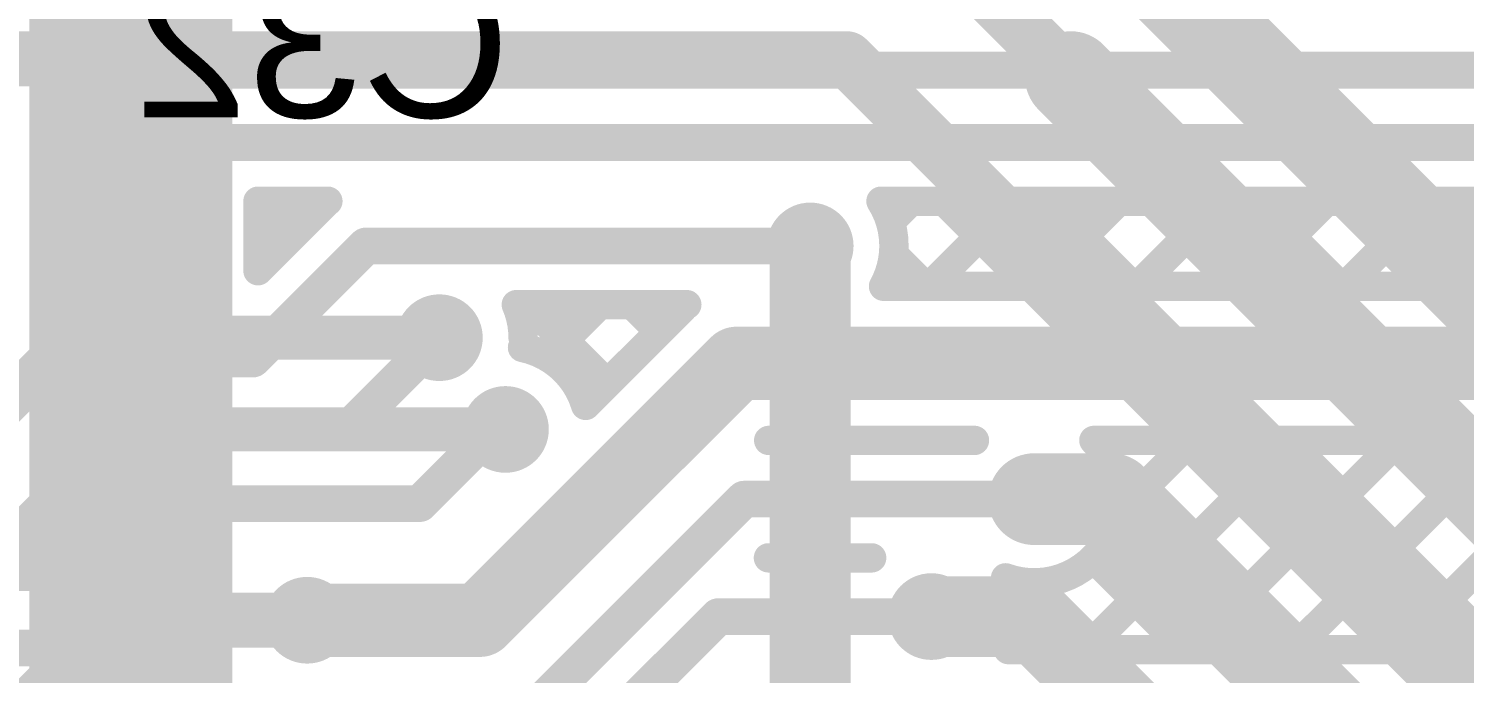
# Model space of a CAD drawing. Header units: millimetres. Extents: x 0 to 214, y 0 to 214.
# Drawn here: x 3.2532 to 3.6441, y 2.8385 to 3.0142 of the extents above; entities that cross this region are included whole.
import ezdxf

# ---------------------------------------------------------------- set-up
doc = ezdxf.new("R2010")
doc.units = ezdxf.units.MM
doc.header["$MEASUREMENT"] = 0
for name, color, linetype in [('BottomLayer', 5, 'Continuous'), ('BottomOverlay', 54, 'Continuous'), ('BottomSolder', 6, 'Continuous'), ('TopLayer', 1, 'Continuous'), ('TopPaste', 8, 'Continuous'), ('TopSolder', 216, 'Continuous'), ('ViaHoleLayer', 16, 'Continuous')]:
    doc.layers.add(name, color=color, linetype=linetype)
doc.styles.add('Arial', font='', dxfattribs={"height": 0.2})
doc.styles.get('Arial').set_extended_font_data('Arial')

# ---------------------------------------------------------------- blocks, each defined once
blk = doc.blocks.new('LQFP_100_10')
at = {"layer": 'TopLayer'}
for points in [[(0.2815, 0.08465), (0.32874, 0.08465), (0.32874, 0.07283), (0.2815, 0.07283)], [(0.2815, 0.06496), (0.32874, 0.06496), (0.32874, 0.05315), (0.2815, 0.05315)], [(0.2815, 0.04528), (0.32874, 0.04528), (0.32874, 0.03346), (0.2815, 0.03346)], [(0.2815, 0.02559), (0.32874, 0.02559), (0.32874, 0.01378), (0.2815, 0.01378)], [(0.2815, 0.00591), (0.32874, 0.00591), (0.32874, -0.00591), (0.2815, -0.00591)], [(0.2815, -0.01378), (0.32874, -0.01378), (0.32874, -0.02559), (0.2815, -0.02559)], [(0.2815, -0.03346), (0.32874, -0.03346), (0.32874, -0.04528), (0.2815, -0.04528)], [(0.2815, -0.05315), (0.32874, -0.05315), (0.32874, -0.06496), (0.2815, -0.06496)], [(0.2815, -0.07283), (0.32874, -0.07283), (0.32874, -0.08465), (0.2815, -0.08465)]]:
    blk.add_hatch(color=1, dxfattribs=at).paths.add_polyline_path(points)
at = {"layer": 'TopPaste'}
for points in [[(0.2815, 0.08465), (0.32874, 0.08465), (0.32874, 0.07283), (0.2815, 0.07283)], [(0.2815, 0.06496), (0.32874, 0.06496), (0.32874, 0.05315), (0.2815, 0.05315)], [(0.2815, 0.04528), (0.32874, 0.04528), (0.32874, 0.03346), (0.2815, 0.03346)], [(0.2815, 0.02559), (0.32874, 0.02559), (0.32874, 0.01378), (0.2815, 0.01378)], [(0.2815, 0.00591), (0.32874, 0.00591), (0.32874, -0.00591), (0.2815, -0.00591)], [(0.2815, -0.01378), (0.32874, -0.01378), (0.32874, -0.02559), (0.2815, -0.02559)], [(0.2815, -0.03346), (0.32874, -0.03346), (0.32874, -0.04528), (0.2815, -0.04528)], [(0.2815, -0.05315), (0.32874, -0.05315), (0.32874, -0.06496), (0.2815, -0.06496)], [(0.2815, -0.07283), (0.32874, -0.07283), (0.32874, -0.08465), (0.2815, -0.08465)]]:
    blk.add_hatch(color=8, dxfattribs=at).paths.add_polyline_path(points)
at = {"layer": 'TopSolder'}
for points in [[(0.2775, 0.10833), (0.33274, 0.10833), (0.33274, 0.08852), (0.2775, 0.08852)], [(0.2775, 0.08865), (0.33274, 0.08865), (0.33274, 0.06883), (0.2775, 0.06883)], [(0.2775, 0.06896), (0.33274, 0.06896), (0.33274, 0.04915), (0.2775, 0.04915)], [(0.2775, 0.04928), (0.33274, 0.04928), (0.33274, 0.02946), (0.2775, 0.02946)], [(0.2775, 0.02959), (0.33274, 0.02959), (0.33274, 0.00978), (0.2775, 0.00978)], [(0.2775, 0.00991), (0.33274, 0.00991), (0.33274, -0.00991), (0.2775, -0.00991)], [(0.2775, -0.00978), (0.33274, -0.00978), (0.33274, -0.02959), (0.2775, -0.02959)], [(0.2775, -0.02946), (0.33274, -0.02946), (0.33274, -0.04928), (0.2775, -0.04928)], [(0.2775, -0.04915), (0.33274, -0.04915), (0.33274, -0.06896), (0.2775, -0.06896)], [(0.2775, -0.06883), (0.33274, -0.06883), (0.33274, -0.08865), (0.2775, -0.08865)]]:
    blk.add_hatch(color=216, dxfattribs=at).paths.add_polyline_path(points)

msp = doc.modelspace()

# ---------------------------------------------------------------- hatches: boundary and pattern name
at = {"layer": 'BottomLayer'}
h = msp.add_hatch(color=5, dxfattribs=at)
edge = h.paths.add_edge_path()
edge.add_arc((3.466, 2.955), 0.01181, 0, 360)
h = msp.add_hatch(color=5, dxfattribs=at)
edge = h.paths.add_edge_path()
edge.add_arc((3.365, 2.93), 0.01181, 0, 360)
h = msp.add_hatch(color=5, dxfattribs=at)
edge = h.paths.add_edge_path()
edge.add_arc((3.383, 2.905), 0.01181, 0, 360)
h = msp.add_hatch(color=5, dxfattribs=at)
edge = h.paths.add_edge_path()
edge.add_arc((3.527, 2.886), 0.01181, 0, 360)
h = msp.add_hatch(color=5, dxfattribs=at)
edge = h.paths.add_edge_path()
edge.add_arc((3.329, 2.853), 0.01181, 0, 360)
h = msp.add_hatch(color=5, dxfattribs=at)
edge = h.paths.add_edge_path()
edge.add_arc((3.499, 2.854), 0.01181, 0, 360)
at = {"layer": 'BottomSolder'}
h = msp.add_hatch(color=6, dxfattribs=at)
edge = h.paths.add_edge_path()
edge.add_arc((3.466, 2.955), 0.00991, 0, 360)
h = msp.add_hatch(color=6, dxfattribs=at)
edge = h.paths.add_edge_path()
edge.add_arc((3.365, 2.93), 0.00991, 0, 360)
h = msp.add_hatch(color=6, dxfattribs=at)
edge = h.paths.add_edge_path()
edge.add_arc((3.383, 2.905), 0.00991, 0, 360)
h = msp.add_hatch(color=6, dxfattribs=at)
edge = h.paths.add_edge_path()
edge.add_arc((3.527, 2.886), 0.00991, 0, 360)
h = msp.add_hatch(color=6, dxfattribs=at)
edge = h.paths.add_edge_path()
edge.add_arc((3.329, 2.853), 0.00991, 0, 360)
h = msp.add_hatch(color=6, dxfattribs=at)
edge = h.paths.add_edge_path()
edge.add_arc((3.499, 2.854), 0.00991, 0, 360)
at = {"layer": 'TopLayer'}
h = msp.add_hatch(color=1, dxfattribs=at)
edge = h.paths.add_edge_path()
edge.add_arc((3.466, 2.955), 0.01181, 0, 360)
h = msp.add_hatch(color=1, dxfattribs=at)
edge = h.paths.add_edge_path()
edge.add_arc((3.365, 2.93), 0.01181, 0, 360)
h = msp.add_hatch(color=1, dxfattribs=at)
edge = h.paths.add_edge_path()
edge.add_arc((3.383, 2.905), 0.01181, 0, 360)
h = msp.add_hatch(color=1, dxfattribs=at)
edge = h.paths.add_edge_path()
edge.add_arc((3.527, 2.886), 0.01181, 0, 360)
h = msp.add_hatch(color=1, dxfattribs=at)
edge = h.paths.add_edge_path()
edge.add_arc((3.329, 2.853), 0.01181, 0, 360)
h = msp.add_hatch(color=1, dxfattribs=at)
edge = h.paths.add_edge_path()
edge.add_arc((3.499, 2.854), 0.01181, 0, 360)
at = {"layer": 'TopSolder'}
h = msp.add_hatch(color=216, dxfattribs=at)
edge = h.paths.add_edge_path()
edge.add_arc((3.466, 2.955), 0.00991, 0, 360)
h = msp.add_hatch(color=216, dxfattribs=at)
edge = h.paths.add_edge_path()
edge.add_arc((3.365, 2.93), 0.00991, 0, 360)
h = msp.add_hatch(color=216, dxfattribs=at)
edge = h.paths.add_edge_path()
edge.add_arc((3.383, 2.905), 0.00991, 0, 360)
h = msp.add_hatch(color=216, dxfattribs=at)
edge = h.paths.add_edge_path()
edge.add_arc((3.527, 2.886), 0.00991, 0, 360)
h = msp.add_hatch(color=216, dxfattribs=at)
edge = h.paths.add_edge_path()
edge.add_arc((3.329, 2.853), 0.00991, 0, 360)
h = msp.add_hatch(color=216, dxfattribs=at)
edge = h.paths.add_edge_path()
edge.add_arc((3.499, 2.854), 0.00991, 0, 360)
at = {"layer": 'ViaHoleLayer'}
h = msp.add_hatch(color=16, dxfattribs=at)
edge = h.paths.add_edge_path()
edge.add_arc((3.466, 2.955), 0.00591, 0, 360)
h = msp.add_hatch(color=16, dxfattribs=at)
edge = h.paths.add_edge_path()
edge.add_arc((3.365, 2.93), 0.00591, 0, 360)
h = msp.add_hatch(color=16, dxfattribs=at)
edge = h.paths.add_edge_path()
edge.add_arc((3.383, 2.905), 0.00591, 0, 360)
h = msp.add_hatch(color=16, dxfattribs=at)
edge = h.paths.add_edge_path()
edge.add_arc((3.527, 2.886), 0.00591, 0, 360)
h = msp.add_hatch(color=16, dxfattribs=at)
edge = h.paths.add_edge_path()
edge.add_arc((3.329, 2.853), 0.00591, 0, 360)
h = msp.add_hatch(color=16, dxfattribs=at)
edge = h.paths.add_edge_path()
edge.add_arc((3.499, 2.854), 0.00591, 0, 360)

# ---------------------------------------------------------------- linework, layer by layer
at = {"layer": 'BottomLayer'}
for points, const_width in [([(3.39665, 3.19335), (3.702, 2.888)], 0.025), ([(3.51, 3.028), (3.537, 3.001)], 0.015), ([(2.895, 3.006), (3.476, 3.006)], 0.015), ([(3.476, 3.006), (3.533, 2.949)], 0.015), ([(3.537, 3.001), (3.684, 2.854)], 0.025), ([(3.466, 2.579), (3.466, 2.955)], 0.022), ([(3.533, 2.949), (3.664, 2.818)], 0.025), ([(3.175, 2.84), (3.265, 2.93)], 0.012), ([(3.265, 2.93), (3.365, 2.93)], 0.012), ([(3.196, 2.821), (3.28, 2.905)], 0.012), ([(3.28, 2.905), (3.383, 2.905)], 0.012), ([(3.527, 2.886), (3.548, 2.886)], 0.025), ([(3.548, 2.886), (3.652, 2.782)], 0.025), ([(3.499, 2.854), (3.526, 2.854)], 0.022), ([(3.526, 2.854), (3.6325, 2.7475)], 0.022), ([(3.21801, 2.79401), (3.277, 2.853)], 0.015), ([(3.277, 2.853), (3.329, 2.853)], 0.015)]:
    msp.add_lwpolyline(points, dxfattribs=dict(at, const_width=const_width))
for points, const_width in [([(3.47225, 3.006, 1), (3.47975, 3.006, 1)], 0.0075), ([(3.47225, 3.006, 1), (3.47975, 3.006, 1)], 0.0075), ([(3.53075, 3.001, 1), (3.54325, 3.001, 1)], 0.0125), ([(3.53325, 3.001, 1), (3.54075, 3.001, 1)], 0.0075), ([(3.4605, 2.955, 1), (3.4715, 2.955, 1)], 0.011), ([(3.52675, 2.949, 1), (3.53925, 2.949, 1)], 0.0125), ([(3.52925, 2.949, 1), (3.53675, 2.949, 1)], 0.0075), ([(3.262, 2.93, 1), (3.268, 2.93, 1)], 0.006), ([(3.262, 2.93, 1), (3.268, 2.93, 1)], 0.006), ([(3.362, 2.93, 1), (3.368, 2.93, 1)], 0.006), ([(3.277, 2.905, 1), (3.283, 2.905, 1)], 0.006), ([(3.277, 2.905, 1), (3.283, 2.905, 1)], 0.006), ([(3.38, 2.905, 1), (3.386, 2.905, 1)], 0.006), ([(3.52075, 2.886, 1), (3.53325, 2.886, 1)], 0.0125), ([(3.54175, 2.886, 1), (3.55425, 2.886, 1)], 0.0125), ([(3.54175, 2.886, 1), (3.55425, 2.886, 1)], 0.0125), ([(3.4935, 2.854, 1), (3.5045, 2.854, 1)], 0.011), ([(3.5205, 2.854, 1), (3.5315, 2.854, 1)], 0.011), ([(3.5205, 2.854, 1), (3.5315, 2.854, 1)], 0.011), ([(3.27325, 2.853, 1), (3.28075, 2.853, 1)], 0.0075), ([(3.27325, 2.853, 1), (3.28075, 2.853, 1)], 0.0075), ([(3.32525, 2.853, 1), (3.33275, 2.853, 1)], 0.0075)]:
    msp.add_lwpolyline(points, format="xyb", close=True, dxfattribs=dict(at, const_width=const_width))
at = {"layer": 'TopLayer'}
for points, const_width in [([(3.28099, 3.0029), (3.8589, 3.0029)], 0.01), ([(3.28097, 2.98319), (3.28099, 2.98321)], 0.01), ([(3.28097, 2.98319), (3.87319, 2.98319)], 0.01), ([(3.31561, 2.96719), (3.33464, 2.96719)], 0.008), ([(3.31561, 2.95906), (3.32375, 2.96719)], 0.008), ([(3.31561, 2.96075), (3.31561, 2.96631)], 0.008), ([(3.31561, 2.94824), (3.33367, 2.9663)], 0.008), ([(3.48528, 2.96719), (3.87319, 2.96719)], 0.008), ([(3.48784, 2.96158), (3.49345, 2.96719)], 0.008), ([(3.49854, 2.944), (3.52174, 2.96719)], 0.008), ([(3.50244, 2.96719), (3.52563, 2.944)], 0.008), ([(3.52683, 2.944), (3.55002, 2.96719)], 0.008), ([(3.53072, 2.96719), (3.55391, 2.944)], 0.008), ([(3.55511, 2.944), (3.57831, 2.96719)], 0.008), ([(3.559, 2.96719), (3.5822, 2.944)], 0.008), ([(3.5834, 2.944), (3.60659, 2.96719)], 0.008), ([(3.58729, 2.96719), (3.61048, 2.944)], 0.008), ([(3.61168, 2.944), (3.63487, 2.96719)], 0.008), ([(3.61557, 2.96719), (3.63877, 2.944)], 0.008), ([(3.63997, 2.944), (3.66316, 2.96719)], 0.008), ([(3.64386, 2.96719), (3.66705, 2.944)], 0.008), ([(3.31561, 2.94824), (3.31561, 2.96075)], 0.008), ([(3.31561, 2.94824), (3.31561, 2.96075)], 0.008), ([(3.31416, 2.92416), (3.345, 2.955)], 0.01), ([(3.31561, 2.95603), (3.31951, 2.95213)], 0.008), ([(3.345, 2.955), (3.466, 2.955)], 0.01), ([(3.48869, 2.95265), (3.49734, 2.944)], 0.008), ([(3.48598, 2.944), (4.48362, 2.944)], 0.008), ([(3.38596, 2.939), (3.4324, 2.939)], 0.008), ([(3.38921, 2.939), (3.41075, 2.91745)], 0.008), ([(3.39443, 2.92474), (3.40869, 2.939)], 0.008), ([(3.40485, 2.91155), (3.43112, 2.93781)], 0.008), ([(3.41749, 2.939), (3.4249, 2.9316)], 0.008), ([(3.33947, 2.90447), (3.365, 2.93)], 0.01), ([(3.376, 2.853), (3.446, 2.923)], 0.02), ([(3.446, 2.923), (4.49232, 2.923)], 0.02), ([(3.28099, 2.92416), (3.31416, 2.92416)], 0.01), ([(3.28099, 2.90447), (3.33947, 2.90447)], 0.01), ([(3.35966, 2.88479), (3.37987, 2.905)], 0.01), ([(3.37987, 2.905), (3.383, 2.905)], 0.01), ([(3.4547, 2.902), (3.51074, 2.902)], 0.008), ([(3.4547, 2.902), (3.51074, 2.902)], 0.008), ([(3.54096, 2.845), (3.59796, 2.902)], 0.008), ([(3.54326, 2.902), (4.4798, 2.902)], 0.008), ([(3.54941, 2.88173), (3.56968, 2.902)], 0.008), ([(3.56763, 2.902), (3.62463, 2.845)], 0.008), ([(3.56925, 2.845), (3.62625, 2.902)], 0.008), ([(3.59591, 2.902), (3.65291, 2.845)], 0.008), ([(3.59753, 2.845), (3.65453, 2.902)], 0.008), ([(3.6242, 2.902), (3.6812, 2.845)], 0.008), ([(3.62582, 2.845), (3.68282, 2.902)], 0.008), ([(3.221, 2.895), (3.24999, 2.86601)], 0.01), ([(3.54887, 2.89247), (3.59634, 2.845)], 0.008), ([(3.28099, 2.88479), (3.35966, 2.88479)], 0.01), ([(3.36805, 2.80605), (3.448, 2.886)], 0.01), ([(3.448, 2.886), (3.527, 2.886)], 0.01), ([(3.45463, 2.87), (3.48274, 2.87)], 0.008), ([(3.45463, 2.87), (3.48274, 2.87)], 0.008), ([(3.54316, 2.8699), (3.56806, 2.845)], 0.008), ([(3.24999, 2.86601), (3.28008, 2.86601)], 0.01), ([(3.28008, 2.86601), (3.28099, 2.8651)], 0.01), ([(3.5207, 2.86408), (3.53978, 2.845)], 0.008), ([(3.52181, 2.85413), (3.53127, 2.86359)], 0.008), ([(3.329, 2.853), (3.376, 2.853)], 0.02), ([(3.37336, 2.78636), (3.441, 2.854)], 0.01), ([(3.441, 2.854), (3.499, 2.854)], 0.01), ([(3.24058, 2.84542), (3.28099, 2.84542)], 0.01), ([(3.51996, 2.845), (4.4228, 2.845)], 0.008)]:
    msp.add_lwpolyline(points, dxfattribs=dict(at, const_width=const_width))
for points, const_width in [([(3.27849, 3.0029, 1), (3.28349, 3.0029, 1)], 0.005), ([(3.27847, 2.98319, 1), (3.28347, 2.98319, 1)], 0.005), ([(3.27847, 2.98319, 1), (3.28347, 2.98319, 1)], 0.005), ([(3.27849, 2.98321, 1), (3.28349, 2.98321, 1)], 0.005), ([(3.31361, 2.96719, 1), (3.31761, 2.96719, 1)], 0.004), ([(3.31361, 2.96631, 1), (3.31761, 2.96631, 1)], 0.004), ([(3.32175, 2.96719, 1), (3.32575, 2.96719, 1)], 0.004), ([(3.33167, 2.9663, 1), (3.33567, 2.9663, 1)], 0.004), ([(3.33264, 2.96719, 1), (3.33664, 2.96719, 1)], 0.004), ([(3.48328, 2.96719, 1), (3.48728, 2.96719, 1)], 0.004), ([(3.48328, 2.96719, 1), (3.48728, 2.96719, 1)], 0.004), ([(3.49145, 2.96719, 1), (3.49545, 2.96719, 1)], 0.004), ([(3.50044, 2.96719, 1), (3.50444, 2.96719, 1)], 0.004), ([(3.51974, 2.96719, 1), (3.52374, 2.96719, 1)], 0.004), ([(3.52872, 2.96719, 1), (3.53272, 2.96719, 1)], 0.004), ([(3.54802, 2.96719, 1), (3.55202, 2.96719, 1)], 0.004), ([(3.557, 2.96719, 1), (3.561, 2.96719, 1)], 0.004), ([(3.57631, 2.96719, 1), (3.58031, 2.96719, 1)], 0.004), ([(3.58529, 2.96719, 1), (3.58929, 2.96719, 1)], 0.004), ([(3.60459, 2.96719, 1), (3.60859, 2.96719, 1)], 0.004), ([(3.61357, 2.96719, 1), (3.61757, 2.96719, 1)], 0.004), ([(3.63287, 2.96719, 1), (3.63687, 2.96719, 1)], 0.004), ([(3.64186, 2.96719, 1), (3.64586, 2.96719, 1)], 0.004), ([(3.31361, 2.96075, 1), (3.31761, 2.96075, 1)], 0.004), ([(3.31361, 2.96075, 1), (3.31761, 2.96075, 1)], 0.004), ([(3.31361, 2.96075, 1), (3.31761, 2.96075, 1)], 0.004), ([(3.48584, 2.96158, 1), (3.48984, 2.96158, 1)], 0.004), ([(3.31361, 2.95906, 1), (3.31761, 2.95906, 1)], 0.004), ([(3.31361, 2.95603, 1), (3.31761, 2.95603, 1)], 0.004), ([(3.3425, 2.955, 1), (3.3475, 2.955, 1)], 0.005), ([(3.3425, 2.955, 1), (3.3475, 2.955, 1)], 0.005), ([(3.4635, 2.955, 1), (3.4685, 2.955, 1)], 0.005), ([(3.31751, 2.95213, 1), (3.32151, 2.95213, 1)], 0.004), ([(3.48669, 2.95265, 1), (3.49069, 2.95265, 1)], 0.004), ([(3.48681, 2.955, 1), (3.49081, 2.955, 1)], 0.004), ([(3.48681, 2.955, 1), (3.49081, 2.955, 1)], 0.004), ([(3.31361, 2.94824, 1), (3.31761, 2.94824, 1)], 0.004), ([(3.31361, 2.94824, 1), (3.31761, 2.94824, 1)], 0.004), ([(3.31361, 2.94824, 1), (3.31761, 2.94824, 1)], 0.004), ([(3.48398, 2.944, 1), (3.48798, 2.944, 1)], 0.004), ([(3.48398, 2.944, 1), (3.48798, 2.944, 1)], 0.004), ([(3.49534, 2.944, 1), (3.49934, 2.944, 1)], 0.004), ([(3.49654, 2.944, 1), (3.50054, 2.944, 1)], 0.004), ([(3.52363, 2.944, 1), (3.52763, 2.944, 1)], 0.004), ([(3.52483, 2.944, 1), (3.52883, 2.944, 1)], 0.004), ([(3.55191, 2.944, 1), (3.55591, 2.944, 1)], 0.004), ([(3.55311, 2.944, 1), (3.55711, 2.944, 1)], 0.004), ([(3.5802, 2.944, 1), (3.5842, 2.944, 1)], 0.004), ([(3.5814, 2.944, 1), (3.5854, 2.944, 1)], 0.004), ([(3.60848, 2.944, 1), (3.61248, 2.944, 1)], 0.004), ([(3.60968, 2.944, 1), (3.61368, 2.944, 1)], 0.004), ([(3.63677, 2.944, 1), (3.64077, 2.944, 1)], 0.004), ([(3.63796, 2.944, 1), (3.64196, 2.944, 1)], 0.004), ([(3.38396, 2.939, 1), (3.38796, 2.939, 1)], 0.004), ([(3.38396, 2.939, 1), (3.38796, 2.939, 1)], 0.004), ([(3.38721, 2.939, 1), (3.39121, 2.939, 1)], 0.004), ([(3.40669, 2.939, 1), (3.41069, 2.939, 1)], 0.004), ([(3.41549, 2.939, 1), (3.41949, 2.939, 1)], 0.004), ([(3.42912, 2.93781, 1), (3.43312, 2.93781, 1)], 0.004), ([(3.4304, 2.939, 1), (3.4344, 2.939, 1)], 0.004), ([(3.3625, 2.93, 1), (3.3675, 2.93, 1)], 0.005), ([(3.38581, 2.93, 1), (3.38981, 2.93, 1)], 0.004), ([(3.4229, 2.9316, 1), (3.4269, 2.9316, 1)], 0.004), ([(3.441, 2.923, 1), (3.451, 2.923, 1)], 0.01), ([(3.441, 2.923, 1), (3.451, 2.923, 1)], 0.01), ([(3.27849, 2.92416, 1), (3.28349, 2.92416, 1)], 0.005), ([(3.31166, 2.92416, 1), (3.31666, 2.92416, 1)], 0.005), ([(3.31166, 2.92416, 1), (3.31666, 2.92416, 1)], 0.005), ([(3.38565, 2.92733, 1), (3.38965, 2.92733, 1)], 0.004), ([(3.39243, 2.92474, 1), (3.39643, 2.92474, 1)], 0.004), ([(3.40875, 2.91745, 1), (3.41275, 2.91745, 1)], 0.004), ([(3.40285, 2.91155, 1), (3.40685, 2.91155, 1)], 0.004), ([(3.40285, 2.91155, 1), (3.40685, 2.91155, 1)], 0.004), ([(3.27849, 2.90447, 1), (3.28349, 2.90447, 1)], 0.005), ([(3.33697, 2.90447, 1), (3.34197, 2.90447, 1)], 0.005), ([(3.33697, 2.90447, 1), (3.34197, 2.90447, 1)], 0.005), ([(3.37737, 2.905, 1), (3.38237, 2.905, 1)], 0.005), ([(3.37737, 2.905, 1), (3.38237, 2.905, 1)], 0.005), ([(3.3805, 2.905, 1), (3.3855, 2.905, 1)], 0.005), ([(3.4527, 2.902, 1), (3.4567, 2.902, 1)], 0.004), ([(3.4527, 2.902, 1), (3.4567, 2.902, 1)], 0.004), ([(3.50874, 2.902, 1), (3.51274, 2.902, 1)], 0.004), ([(3.50874, 2.902, 1), (3.51274, 2.902, 1)], 0.004), ([(3.54126, 2.902, 1), (3.54526, 2.902, 1)], 0.004), ([(3.54126, 2.902, 1), (3.54526, 2.902, 1)], 0.004), ([(3.56563, 2.902, 1), (3.56963, 2.902, 1)], 0.004), ([(3.56768, 2.902, 1), (3.57168, 2.902, 1)], 0.004), ([(3.59391, 2.902, 1), (3.59791, 2.902, 1)], 0.004), ([(3.59597, 2.902, 1), (3.59997, 2.902, 1)], 0.004), ([(3.6222, 2.902, 1), (3.6262, 2.902, 1)], 0.004), ([(3.62425, 2.902, 1), (3.62825, 2.902, 1)], 0.004), ([(3.54687, 2.89247, 1), (3.55087, 2.89247, 1)], 0.004), ([(3.27849, 2.88479, 1), (3.28349, 2.88479, 1)], 0.005), ([(3.35716, 2.88479, 1), (3.36216, 2.88479, 1)], 0.005), ([(3.35716, 2.88479, 1), (3.36216, 2.88479, 1)], 0.005), ([(3.4455, 2.886, 1), (3.4505, 2.886, 1)], 0.005), ([(3.4455, 2.886, 1), (3.4505, 2.886, 1)], 0.005), ([(3.5245, 2.886, 1), (3.5295, 2.886, 1)], 0.005), ([(3.54781, 2.886, 1), (3.55181, 2.886, 1)], 0.004), ([(3.54781, 2.886, 1), (3.55181, 2.886, 1)], 0.004), ([(3.54741, 2.88173, 1), (3.55141, 2.88173, 1)], 0.004), ([(3.45263, 2.87, 1), (3.45663, 2.87, 1)], 0.004), ([(3.45263, 2.87, 1), (3.45663, 2.87, 1)], 0.004), ([(3.48074, 2.87, 1), (3.48474, 2.87, 1)], 0.004), ([(3.48074, 2.87, 1), (3.48474, 2.87, 1)], 0.004), ([(3.54116, 2.8699, 1), (3.54516, 2.8699, 1)], 0.004), ([(3.24749, 2.86601, 1), (3.25249, 2.86601, 1)], 0.005), ([(3.24749, 2.86601, 1), (3.25249, 2.86601, 1)], 0.005), ([(3.27758, 2.86601, 1), (3.28258, 2.86601, 1)], 0.005), ([(3.27758, 2.86601, 1), (3.28258, 2.86601, 1)], 0.005), ([(3.27849, 2.8651, 1), (3.28349, 2.8651, 1)], 0.005), ([(3.51722, 2.86456, 1), (3.52122, 2.86456, 1)], 0.004), ([(3.51722, 2.86456, 1), (3.52122, 2.86456, 1)], 0.004), ([(3.5187, 2.86408, 1), (3.5227, 2.86408, 1)], 0.004), ([(3.52927, 2.86359, 1), (3.53327, 2.86359, 1)], 0.004), ([(3.324, 2.853, 1), (3.334, 2.853, 1)], 0.01), ([(3.371, 2.853, 1), (3.381, 2.853, 1)], 0.01), ([(3.371, 2.853, 1), (3.381, 2.853, 1)], 0.01), ([(3.4385, 2.854, 1), (3.4435, 2.854, 1)], 0.005), ([(3.4385, 2.854, 1), (3.4435, 2.854, 1)], 0.005), ([(3.4965, 2.854, 1), (3.5015, 2.854, 1)], 0.005), ([(3.51981, 2.85413, 1), (3.52381, 2.85413, 1)], 0.004), ([(3.51981, 2.854, 1), (3.52381, 2.854, 1)], 0.004), ([(3.51981, 2.854, 1), (3.52381, 2.854, 1)], 0.004), ([(3.27849, 2.84542, 1), (3.28349, 2.84542, 1)], 0.005), ([(3.51796, 2.845, 1), (3.52196, 2.845, 1)], 0.004), ([(3.51796, 2.845, 1), (3.52196, 2.845, 1)], 0.004), ([(3.53778, 2.845, 1), (3.54178, 2.845, 1)], 0.004), ([(3.53897, 2.845, 1), (3.54297, 2.845, 1)], 0.004), ([(3.56606, 2.845, 1), (3.57006, 2.845, 1)], 0.004), ([(3.56725, 2.845, 1), (3.57125, 2.845, 1)], 0.004), ([(3.59434, 2.845, 1), (3.59834, 2.845, 1)], 0.004), ([(3.59553, 2.845, 1), (3.59953, 2.845, 1)], 0.004), ([(3.62263, 2.845, 1), (3.62663, 2.845, 1)], 0.004), ([(3.62382, 2.845, 1), (3.62782, 2.845, 1)], 0.004)]:
    msp.add_lwpolyline(points, format="xyb", close=True, dxfattribs=dict(at, const_width=const_width))
at = {"layer": 'TopLayer', "const_width": 0.008}
for points in [[(3.48528, 2.96719, -0.141927), (3.48881, 2.955)], [(3.48881, 2.955, -0.126466), (3.48598, 2.944)], [(3.38596, 2.939, -0.101742), (3.38781, 2.93)], [(3.38765, 2.92733, -0.275175), (3.40485, 2.91155)], [(3.54326, 2.902, -0.19683), (3.54981, 2.886)], [(3.54981, 2.886, -0.52022), (3.51922, 2.86456)], [(3.51922, 2.86456, -0.120861), (3.52181, 2.854)], [(3.52181, 2.854, -0.101742), (3.51996, 2.845)]]:
    msp.add_lwpolyline(points, format="xyb", dxfattribs=at)

# ---------------------------------------------------------------- block references
msp.add_blockref('LQFP_100_10', (2.97587, 2.92416))

# ---------------------------------------------------------------- texts
at = {"layer": 'BottomOverlay', "style": 'Arial', "text_generation_flag": 2}
msp.add_text('C32', height=0.04, dxfattribs=at).set_placement((3.38432, 2.99001))

doc.saveas('drawing.dxf')
